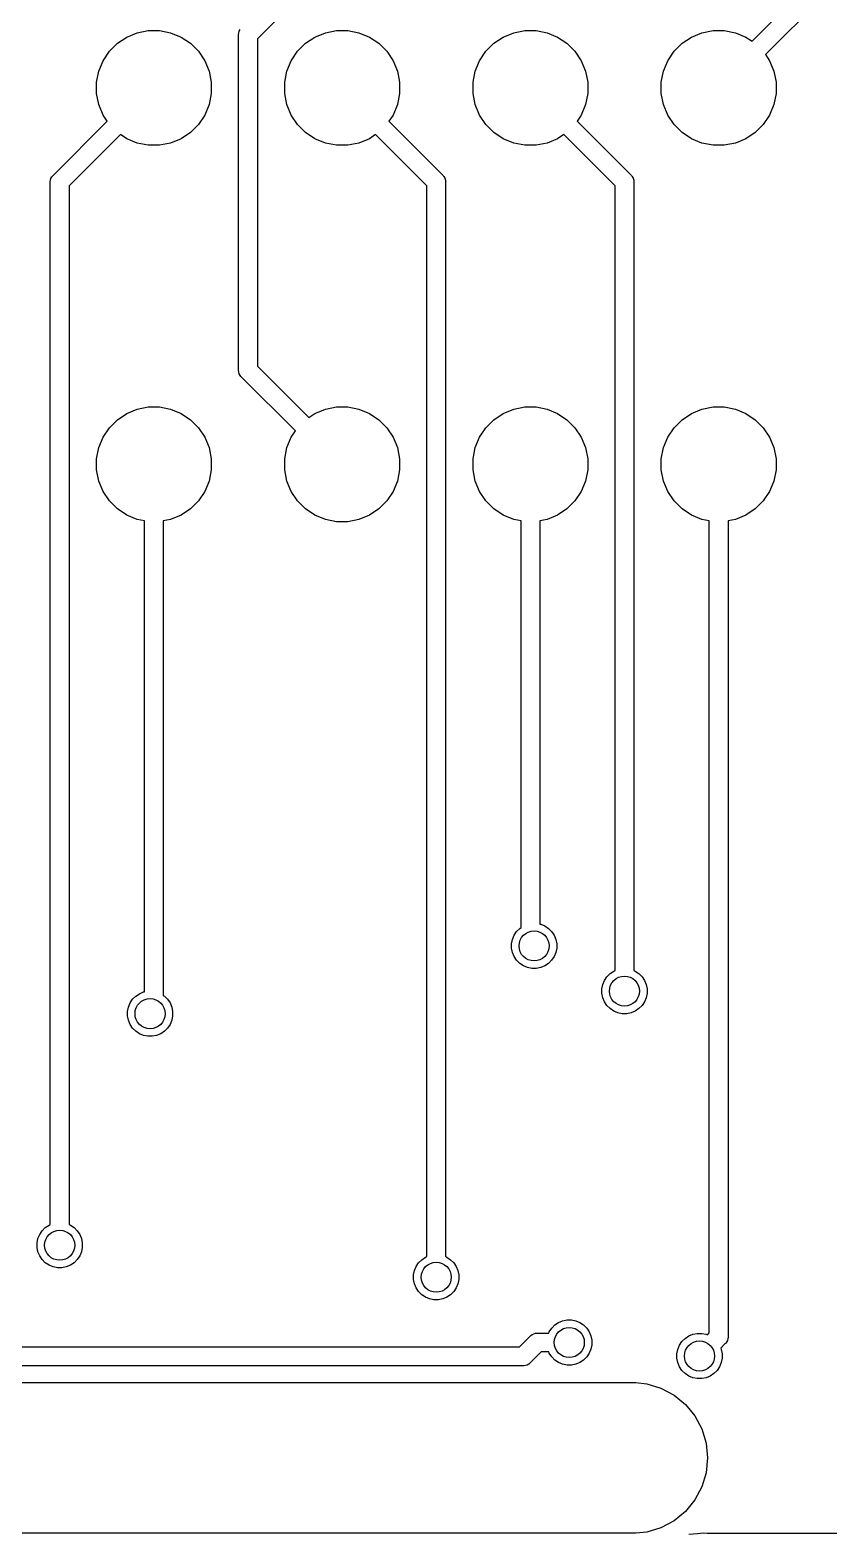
# Model space of a CAD drawing. Extents: x 3.36 to 8.33, y -5.94 to -3.6.
# Drawn here: x 5.142 to 5.56, y -4.792 to -4.005 of the extents above; entities that cross this region are included whole.
import ezdxf

# ---------------------------------------------------------------- set-up
doc = ezdxf.new("R2010")
doc.units = 0
doc.header["$MEASUREMENT"] = 0
doc.layers.add('BLACK', color=7, linetype='CONTINUOUS')

msp = doc.modelspace()

# ---------------------------------------------------------------- linework, layer by layer
at = {"layer": 'BLACK', "linetype": 'CONTINUOUS'}
for p, q in [((5.51947, -4.01116), (5.54968, -3.98094)), ((5.28157, -3.98917), (5.26083, -4.00991)), ((5.55537, -3.98917), (5.52643, -4.01812)), ((5.18761, -4.01227), (5.19253, -4.00899)), ((5.19253, -4.00899), (5.19799, -4.00673)), ((5.19799, -4.00673), (5.20378, -4.00557)), ((5.20378, -4.00557), (5.20969, -4.00557)), ((5.20969, -4.00557), (5.21549, -4.00673)), ((5.21549, -4.00673), (5.22095, -4.00899)), ((5.22095, -4.00899), (5.22586, -4.01227)), ((5.25096, -4.00787), (5.25098, -4.00763)), ((5.25098, -4.00812), (5.25096, -4.00787)), ((5.25098, -4.00763), (5.25106, -4.00691)), ((5.25098, -4.00763), (5.25098, -4.00763)), ((5.25098, -4.18293), (5.25098, -4.00812)), ((5.25106, -4.00691), (5.25134, -4.00598)), ((5.25134, -4.00598), (5.25179, -4.00513)), ((5.26083, -4.00991), (5.26083, -4.18113)), ((5.28604, -4.01227), (5.29095, -4.00899)), ((5.29095, -4.00899), (5.29641, -4.00673)), ((5.29641, -4.00673), (5.30221, -4.00557)), ((5.30221, -4.00557), (5.30812, -4.00557)), ((5.30812, -4.00557), (5.31391, -4.00673)), ((5.31391, -4.00673), (5.31937, -4.00899)), ((5.31937, -4.00899), (5.32429, -4.01227)), ((5.38446, -4.01227), (5.38938, -4.00899)), ((5.38938, -4.00899), (5.39484, -4.00673)), ((5.39484, -4.00673), (5.40063, -4.00557)), ((5.40063, -4.00557), (5.40654, -4.00557)), ((5.40654, -4.00557), (5.41234, -4.00673)), ((5.41234, -4.00673), (5.4178, -4.00899)), ((5.4178, -4.00899), (5.42271, -4.01227)), ((5.48289, -4.01227), (5.4878, -4.00899)), ((5.4878, -4.00899), (5.49326, -4.00673)), ((5.49326, -4.00673), (5.49906, -4.00557)), ((5.49906, -4.00557), (5.50497, -4.00557)), ((5.50497, -4.00557), (5.51076, -4.00673)), ((5.51076, -4.00673), (5.51622, -4.00899)), ((5.51622, -4.00899), (5.51947, -4.01116)), ((5.18015, -4.02136), (5.18343, -4.01645)), ((5.18343, -4.01645), (5.18761, -4.01227)), ((5.22586, -4.01227), (5.23004, -4.01645)), ((5.23004, -4.01645), (5.23332, -4.02136)), ((5.27858, -4.02136), (5.28186, -4.01645)), ((5.28186, -4.01645), (5.28604, -4.01227)), ((5.32429, -4.01227), (5.32846, -4.01645)), ((5.32846, -4.01645), (5.33175, -4.02136)), ((5.377, -4.02136), (5.38028, -4.01645)), ((5.38028, -4.01645), (5.38446, -4.01227)), ((5.42271, -4.01227), (5.42689, -4.01645)), ((5.42689, -4.01645), (5.43017, -4.02136)), ((5.47543, -4.02136), (5.47871, -4.01645)), ((5.47871, -4.01645), (5.48289, -4.01227)), ((5.52643, -4.01812), (5.5286, -4.02136)), ((5.17789, -4.02682), (5.18015, -4.02136)), ((5.23332, -4.02136), (5.23558, -4.02682)), ((5.27631, -4.02682), (5.27858, -4.02136)), ((5.33175, -4.02136), (5.33401, -4.02682)), ((5.37474, -4.02682), (5.377, -4.02136)), ((5.43017, -4.02136), (5.43243, -4.02682)), ((5.47316, -4.02682), (5.47543, -4.02136)), ((5.5286, -4.02136), (5.53086, -4.02682)), ((5.17674, -4.03262), (5.17789, -4.02682)), ((5.17674, -4.03853), (5.17674, -4.03262)), ((5.23558, -4.02682), (5.23674, -4.03262)), ((5.23674, -4.03262), (5.23674, -4.03853)), ((5.27516, -4.03262), (5.27631, -4.02682)), ((5.27516, -4.03853), (5.27516, -4.03262)), ((5.33401, -4.02682), (5.33516, -4.03262)), ((5.33516, -4.03262), (5.33516, -4.03853)), ((5.37359, -4.03262), (5.37474, -4.02682)), ((5.37359, -4.03853), (5.37359, -4.03262)), ((5.43243, -4.02682), (5.43359, -4.03262)), ((5.43359, -4.03262), (5.43359, -4.03853)), ((5.47201, -4.03262), (5.47316, -4.02682)), ((5.47201, -4.03853), (5.47201, -4.03262)), ((5.53086, -4.02682), (5.53201, -4.03262)), ((5.53201, -4.03262), (5.53201, -4.03853)), ((5.17789, -4.04433), (5.17674, -4.03853)), ((5.23674, -4.03853), (5.23558, -4.04433)), ((5.27631, -4.04433), (5.27516, -4.03853)), ((5.33516, -4.03853), (5.33401, -4.04433)), ((5.37474, -4.04433), (5.37359, -4.03853)), ((5.43359, -4.03853), (5.43243, -4.04433)), ((5.47316, -4.04433), (5.47201, -4.03853)), ((5.53201, -4.03853), (5.53086, -4.04433)), ((5.18015, -4.04979), (5.17789, -4.04433)), ((5.18232, -4.05303), (5.18015, -4.04979)), ((5.23332, -4.04979), (5.23004, -4.0547)), ((5.23558, -4.04433), (5.23332, -4.04979)), ((5.27858, -4.04979), (5.27631, -4.04433)), ((5.28186, -4.0547), (5.27858, -4.04979)), ((5.33175, -4.04979), (5.32958, -4.05303)), ((5.33401, -4.04433), (5.33175, -4.04979)), ((5.377, -4.04979), (5.37474, -4.04433)), ((5.38028, -4.0547), (5.377, -4.04979)), ((5.43017, -4.04979), (5.428, -4.05303)), ((5.43243, -4.04433), (5.43017, -4.04979)), ((5.47543, -4.04979), (5.47316, -4.04433)), ((5.47871, -4.0547), (5.47543, -4.04979)), ((5.5286, -4.04979), (5.52531, -4.0547)), ((5.53086, -4.04433), (5.5286, -4.04979)), ((5.15417, -4.08118), (5.18232, -4.05303)), ((5.23004, -4.0547), (5.22586, -4.05888)), ((5.28604, -4.05888), (5.28186, -4.0547)), ((5.32958, -4.05303), (5.35764, -4.08109)), ((5.38446, -4.05888), (5.38028, -4.0547)), ((5.428, -4.05303), (5.45607, -4.08109)), ((5.48289, -4.05888), (5.47871, -4.0547)), ((5.52531, -4.0547), (5.52114, -4.05888)), ((5.18928, -4.05999), (5.1624, -4.08687)), ((5.19253, -4.06216), (5.18928, -4.05999)), ((5.19799, -4.06442), (5.19253, -4.06216)), ((5.20378, -4.06557), (5.19799, -4.06442)), ((5.21549, -4.06442), (5.20969, -4.06557)), ((5.22095, -4.06216), (5.21549, -4.06442)), ((5.22586, -4.05888), (5.22095, -4.06216)), ((5.29095, -4.06216), (5.28604, -4.05888)), ((5.29641, -4.06442), (5.29095, -4.06216)), ((5.30221, -4.06557), (5.29641, -4.06442)), ((5.31391, -4.06442), (5.30812, -4.06557)), ((5.31937, -4.06216), (5.31391, -4.06442)), ((5.32262, -4.05999), (5.31937, -4.06216)), ((5.34941, -4.08678), (5.32262, -4.05999)), ((5.38938, -4.06216), (5.38446, -4.05888)), ((5.39484, -4.06442), (5.38938, -4.06216)), ((5.40063, -4.06557), (5.39484, -4.06442)), ((5.41234, -4.06442), (5.40654, -4.06557)), ((5.4178, -4.06216), (5.41234, -4.06442)), ((5.42104, -4.05999), (5.4178, -4.06216)), ((5.44783, -4.08678), (5.42104, -4.05999)), ((5.4878, -4.06216), (5.48289, -4.05888)), ((5.49326, -4.06442), (5.4878, -4.06216)), ((5.49906, -4.06557), (5.49326, -4.06442)), ((5.51076, -4.06442), (5.50497, -4.06557)), ((5.51622, -4.06216), (5.51076, -4.06442)), ((5.52114, -4.05888), (5.51622, -4.06216)), ((5.20969, -4.06557), (5.20378, -4.06557)), ((5.30812, -4.06557), (5.30221, -4.06557)), ((5.40654, -4.06557), (5.40063, -4.06557)), ((5.50497, -4.06557), (5.49906, -4.06557)), ((5.15398, -4.08133), (5.15417, -4.08118)), ((5.35764, -4.08109), (5.35783, -4.08125)), ((5.35783, -4.08125), (5.35798, -4.08143)), ((5.45607, -4.08109), (5.45625, -4.08125)), ((5.45625, -4.08125), (5.45641, -4.08143)), ((5.15254, -4.08483), (5.15256, -4.08459)), ((5.15256, -4.08507), (5.15254, -4.08483)), ((5.15256, -4.08459), (5.15263, -4.08387)), ((5.15256, -4.08459), (5.15256, -4.08459)), ((5.15256, -4.63), (5.15256, -4.08507)), ((5.15263, -4.08387), (5.15291, -4.08294)), ((5.15291, -4.08294), (5.15337, -4.08208)), ((5.15337, -4.08208), (5.15398, -4.08133)), ((5.1624, -4.08687), (5.1624, -4.63)), ((5.34941, -4.64054), (5.34941, -4.08678)), ((5.35798, -4.08143), (5.35798, -4.08143)), ((5.35798, -4.08143), (5.35822, -4.08172)), ((5.35822, -4.08172), (5.35844, -4.082)), ((5.35844, -4.082), (5.3589, -4.08285)), ((5.3589, -4.08285), (5.35918, -4.08378)), ((5.35918, -4.08378), (5.35925, -4.0845)), ((5.35925, -4.0845), (5.35925, -4.0845)), ((5.35925, -4.0845), (5.35928, -4.08474)), ((5.35928, -4.08474), (5.35925, -4.08499)), ((5.35925, -4.08499), (5.35925, -4.64673)), ((5.44783, -4.49093), (5.44783, -4.08678)), ((5.45641, -4.08143), (5.45641, -4.08143)), ((5.45641, -4.08143), (5.45664, -4.08172)), ((5.45664, -4.08172), (5.45687, -4.082)), ((5.45687, -4.082), (5.45732, -4.08285)), ((5.45732, -4.08285), (5.45761, -4.08378)), ((5.45761, -4.08378), (5.45768, -4.0845)), ((5.45768, -4.0845), (5.45768, -4.0845)), ((5.45768, -4.0845), (5.4577, -4.08474)), ((5.4577, -4.08474), (5.45768, -4.08499)), ((5.45768, -4.08499), (5.45768, -4.49713)), ((5.25096, -4.18317), (5.25098, -4.18293)), ((5.25106, -4.18413), (5.25096, -4.18317)), ((5.26083, -4.18113), (5.2877, -4.20801)), ((5.25134, -4.18506), (5.25106, -4.18413)), ((5.25179, -4.18592), (5.25134, -4.18506)), ((5.25225, -4.18648), (5.25179, -4.18592)), ((5.25241, -4.18667), (5.25225, -4.18648)), ((5.2526, -4.18682), (5.25241, -4.18667)), ((5.28074, -4.21497), (5.2526, -4.18682)), ((5.18761, -4.20912), (5.19253, -4.20584)), ((5.19253, -4.20584), (5.19799, -4.20358)), ((5.19799, -4.20358), (5.20378, -4.20243)), ((5.20378, -4.20243), (5.20969, -4.20243)), ((5.20969, -4.20243), (5.21549, -4.20358)), ((5.21549, -4.20358), (5.22095, -4.20584)), ((5.22095, -4.20584), (5.22586, -4.20912)), ((5.2877, -4.20801), (5.29095, -4.20584)), ((5.29095, -4.20584), (5.29641, -4.20358)), ((5.29641, -4.20358), (5.30221, -4.20243)), ((5.30221, -4.20243), (5.30812, -4.20243)), ((5.30812, -4.20243), (5.31391, -4.20358)), ((5.31391, -4.20358), (5.31937, -4.20584)), ((5.31937, -4.20584), (5.32429, -4.20912)), ((5.38446, -4.20912), (5.38938, -4.20584)), ((5.38938, -4.20584), (5.39484, -4.20358)), ((5.39484, -4.20358), (5.40063, -4.20243)), ((5.40063, -4.20243), (5.40654, -4.20243)), ((5.40654, -4.20243), (5.41234, -4.20358)), ((5.41234, -4.20358), (5.4178, -4.20584)), ((5.4178, -4.20584), (5.42271, -4.20912)), ((5.48289, -4.20912), (5.4878, -4.20584)), ((5.4878, -4.20584), (5.49326, -4.20358)), ((5.49326, -4.20358), (5.49906, -4.20243)), ((5.49906, -4.20243), (5.50497, -4.20243)), ((5.50497, -4.20243), (5.51076, -4.20358)), ((5.51076, -4.20358), (5.51622, -4.20584)), ((5.51622, -4.20584), (5.52114, -4.20912)), ((5.18015, -4.21821), (5.18343, -4.2133)), ((5.18343, -4.2133), (5.18761, -4.20912)), ((5.22586, -4.20912), (5.23004, -4.2133)), ((5.23004, -4.2133), (5.23332, -4.21821)), ((5.32429, -4.20912), (5.32846, -4.2133)), ((5.32846, -4.2133), (5.33175, -4.21821)), ((5.377, -4.21821), (5.38028, -4.2133)), ((5.38028, -4.2133), (5.38446, -4.20912)), ((5.42271, -4.20912), (5.42689, -4.2133)), ((5.42689, -4.2133), (5.43017, -4.21821)), ((5.47543, -4.21821), (5.47871, -4.2133)), ((5.47871, -4.2133), (5.48289, -4.20912)), ((5.52114, -4.20912), (5.52531, -4.2133)), ((5.52531, -4.2133), (5.5286, -4.21821)), ((5.17789, -4.22367), (5.18015, -4.21821)), ((5.23332, -4.21821), (5.23558, -4.22367)), ((5.27631, -4.22367), (5.27858, -4.21821)), ((5.27858, -4.21821), (5.28074, -4.21497)), ((5.33175, -4.21821), (5.33401, -4.22367)), ((5.37474, -4.22367), (5.377, -4.21821)), ((5.43017, -4.21821), (5.43243, -4.22367)), ((5.47316, -4.22367), (5.47543, -4.21821)), ((5.5286, -4.21821), (5.53086, -4.22367)), ((5.17674, -4.22947), (5.17789, -4.22367)), ((5.17674, -4.23538), (5.17674, -4.22947)), ((5.23558, -4.22367), (5.23674, -4.22947)), ((5.23674, -4.22947), (5.23674, -4.23538)), ((5.27516, -4.22947), (5.27631, -4.22367)), ((5.27516, -4.23538), (5.27516, -4.22947)), ((5.33401, -4.22367), (5.33516, -4.22947)), ((5.33516, -4.22947), (5.33516, -4.23538)), ((5.37359, -4.22947), (5.37474, -4.22367)), ((5.37359, -4.23538), (5.37359, -4.22947)), ((5.43243, -4.22367), (5.43359, -4.22947)), ((5.43359, -4.22947), (5.43359, -4.23538)), ((5.47201, -4.22947), (5.47316, -4.22367)), ((5.47201, -4.23538), (5.47201, -4.22947)), ((5.53086, -4.22367), (5.53201, -4.22947)), ((5.53201, -4.22947), (5.53201, -4.23538)), ((5.17789, -4.24118), (5.17674, -4.23538)), ((5.23674, -4.23538), (5.23558, -4.24118)), ((5.27631, -4.24118), (5.27516, -4.23538)), ((5.33516, -4.23538), (5.33401, -4.24118)), ((5.37474, -4.24118), (5.37359, -4.23538)), ((5.43359, -4.23538), (5.43243, -4.24118)), ((5.47316, -4.24118), (5.47201, -4.23538)), ((5.53201, -4.23538), (5.53086, -4.24118)), ((5.18015, -4.24664), (5.17789, -4.24118)), ((5.23558, -4.24118), (5.23332, -4.24664)), ((5.27858, -4.24664), (5.27631, -4.24118)), ((5.33401, -4.24118), (5.33175, -4.24664)), ((5.377, -4.24664), (5.37474, -4.24118)), ((5.43243, -4.24118), (5.43017, -4.24664)), ((5.47543, -4.24664), (5.47316, -4.24118)), ((5.53086, -4.24118), (5.5286, -4.24664)), ((5.18343, -4.25155), (5.18015, -4.24664)), ((5.18761, -4.25573), (5.18343, -4.25155)), ((5.23004, -4.25155), (5.22586, -4.25573)), ((5.23332, -4.24664), (5.23004, -4.25155)), ((5.28186, -4.25155), (5.27858, -4.24664)), ((5.28604, -4.25573), (5.28186, -4.25155)), ((5.32846, -4.25155), (5.32429, -4.25573)), ((5.33175, -4.24664), (5.32846, -4.25155)), ((5.38028, -4.25155), (5.377, -4.24664)), ((5.38446, -4.25573), (5.38028, -4.25155)), ((5.42689, -4.25155), (5.42271, -4.25573)), ((5.43017, -4.24664), (5.42689, -4.25155)), ((5.47871, -4.25155), (5.47543, -4.24664)), ((5.48289, -4.25573), (5.47871, -4.25155)), ((5.52531, -4.25155), (5.52114, -4.25573)), ((5.5286, -4.24664), (5.52531, -4.25155)), ((5.19253, -4.25901), (5.18761, -4.25573)), ((5.19799, -4.26127), (5.19253, -4.25901)), ((5.20181, -4.26203), (5.19799, -4.26127)), ((5.20181, -4.50822), (5.20181, -4.26203)), ((5.21549, -4.26127), (5.21166, -4.26203)), ((5.21166, -4.26203), (5.21166, -4.51011)), ((5.22095, -4.25901), (5.21549, -4.26127)), ((5.22586, -4.25573), (5.22095, -4.25901)), ((5.29095, -4.25901), (5.28604, -4.25573)), ((5.29641, -4.26127), (5.29095, -4.25901)), ((5.30221, -4.26243), (5.29641, -4.26127)), ((5.31391, -4.26127), (5.30812, -4.26243)), ((5.31937, -4.25901), (5.31391, -4.26127)), ((5.32429, -4.25573), (5.31937, -4.25901)), ((5.38938, -4.25901), (5.38446, -4.25573)), ((5.39484, -4.26127), (5.38938, -4.25901)), ((5.39867, -4.26203), (5.39484, -4.26127)), ((5.39867, -4.47462), (5.39867, -4.26203)), ((5.41234, -4.26127), (5.40851, -4.26203)), ((5.40851, -4.26203), (5.40851, -4.47281)), ((5.4178, -4.25901), (5.41234, -4.26127)), ((5.42271, -4.25573), (5.4178, -4.25901)), ((5.4878, -4.25901), (5.48289, -4.25573)), ((5.49326, -4.26127), (5.4878, -4.25901)), ((5.49709, -4.26203), (5.49326, -4.26127)), ((5.49709, -4.68663), (5.49709, -4.26203)), ((5.51076, -4.26127), (5.50693, -4.26203)), ((5.50693, -4.26203), (5.50693, -4.68843)), ((5.51622, -4.25901), (5.51076, -4.26127)), ((5.52114, -4.25573), (5.51622, -4.25901)), ((5.30812, -4.26243), (5.30221, -4.26243)), ((5.40851, -4.47281), (5.40896, -4.47289)), ((5.40896, -4.47289), (5.41111, -4.47379)), ((5.41111, -4.47379), (5.41304, -4.47508)), ((5.3937, -4.48309), (5.39415, -4.48081)), ((5.39415, -4.48081), (5.39504, -4.47866)), ((5.39504, -4.47866), (5.39634, -4.47672)), ((5.39634, -4.47672), (5.39798, -4.47508)), ((5.39798, -4.47508), (5.39867, -4.47462)), ((5.41304, -4.47508), (5.41469, -4.47672)), ((5.41469, -4.47672), (5.41598, -4.47866)), ((5.41598, -4.47866), (5.41687, -4.48081)), ((5.41687, -4.48081), (5.41732, -4.48309)), ((5.3937, -4.48542), (5.3937, -4.48309)), ((5.39415, -4.4877), (5.3937, -4.48542)), ((5.39504, -4.48985), (5.39415, -4.4877)), ((5.39634, -4.49178), (5.39504, -4.48985)), ((5.41598, -4.48985), (5.41469, -4.49178)), ((5.41687, -4.4877), (5.41598, -4.48985)), ((5.41732, -4.48542), (5.41687, -4.4877)), ((5.41732, -4.48309), (5.41732, -4.48542)), ((5.39798, -4.49343), (5.39634, -4.49178)), ((5.39992, -4.49472), (5.39798, -4.49343)), ((5.40207, -4.49561), (5.39992, -4.49472)), ((5.40435, -4.49606), (5.40207, -4.49561)), ((5.40668, -4.49606), (5.40435, -4.49606)), ((5.40896, -4.49561), (5.40668, -4.49606)), ((5.41111, -4.49472), (5.40896, -4.49561)), ((5.41304, -4.49343), (5.41111, -4.49472)), ((5.41469, -4.49178), (5.41304, -4.49343)), ((5.44523, -4.4987), (5.44716, -4.49741)), ((5.44716, -4.49741), (5.44783, -4.49713)), ((5.44783, -4.49713), (5.44783, -4.49093)), ((5.44783, -4.49093), (5.44783, -4.49093)), ((5.45768, -4.49713), (5.45835, -4.49741)), ((5.45835, -4.49741), (5.46028, -4.4987)), ((5.44094, -4.50671), (5.4414, -4.50443)), ((5.4414, -4.50443), (5.44229, -4.50228)), ((5.44229, -4.50228), (5.44358, -4.50034)), ((5.44358, -4.50034), (5.44523, -4.4987)), ((5.46028, -4.4987), (5.46193, -4.50034)), ((5.46193, -4.50034), (5.46322, -4.50228)), ((5.46322, -4.50228), (5.46411, -4.50443)), ((5.46411, -4.50443), (5.46457, -4.50671)), ((5.19426, -4.51409), (5.19555, -4.51216)), ((5.19555, -4.51216), (5.1972, -4.51051)), ((5.1972, -4.51051), (5.19913, -4.50922)), ((5.19913, -4.50922), (5.20128, -4.50833)), ((5.20128, -4.50833), (5.20181, -4.50822)), ((5.21166, -4.51011), (5.21225, -4.51051)), ((5.21225, -4.51051), (5.2139, -4.51216)), ((5.2139, -4.51216), (5.21519, -4.51409)), ((5.44094, -4.50904), (5.44094, -4.50671)), ((5.4414, -4.51132), (5.44094, -4.50904)), ((5.44229, -4.51347), (5.4414, -4.51132)), ((5.44358, -4.5154), (5.44229, -4.51347)), ((5.46322, -4.51347), (5.46193, -4.5154)), ((5.46411, -4.51132), (5.46322, -4.51347)), ((5.46457, -4.50904), (5.46411, -4.51132)), ((5.46457, -4.50671), (5.46457, -4.50904)), ((5.19291, -4.51852), (5.19337, -4.51624)), ((5.19291, -4.52085), (5.19291, -4.51852)), ((5.19337, -4.52313), (5.19291, -4.52085)), ((5.19337, -4.51624), (5.19426, -4.51409)), ((5.21519, -4.51409), (5.21608, -4.51624)), ((5.21608, -4.51624), (5.21654, -4.51852)), ((5.21654, -4.52085), (5.21608, -4.52313)), ((5.21654, -4.51852), (5.21654, -4.52085)), ((5.44523, -4.51705), (5.44358, -4.5154)), ((5.44716, -4.51834), (5.44523, -4.51705)), ((5.44931, -4.51923), (5.44716, -4.51834)), ((5.45159, -4.51969), (5.44931, -4.51923)), ((5.45392, -4.51969), (5.45159, -4.51969)), ((5.4562, -4.51923), (5.45392, -4.51969)), ((5.45835, -4.51834), (5.4562, -4.51923)), ((5.46028, -4.51705), (5.45835, -4.51834)), ((5.46193, -4.5154), (5.46028, -4.51705)), ((5.19426, -4.52528), (5.19337, -4.52313)), ((5.19555, -4.52721), (5.19426, -4.52528)), ((5.1972, -4.52886), (5.19555, -4.52721)), ((5.19913, -4.53015), (5.1972, -4.52886)), ((5.21225, -4.52886), (5.21032, -4.53015)), ((5.2139, -4.52721), (5.21225, -4.52886)), ((5.21519, -4.52528), (5.2139, -4.52721)), ((5.21608, -4.52313), (5.21519, -4.52528)), ((5.20128, -4.53104), (5.19913, -4.53015)), ((5.20356, -4.5315), (5.20128, -4.53104)), ((5.20589, -4.5315), (5.20356, -4.5315)), ((5.20817, -4.53104), (5.20589, -4.5315)), ((5.21032, -4.53015), (5.20817, -4.53104)), ((5.14831, -4.63322), (5.14995, -4.63157)), ((5.14995, -4.63157), (5.15189, -4.63028)), ((5.15189, -4.63028), (5.15256, -4.63)), ((5.1624, -4.63), (5.16307, -4.63028)), ((5.16307, -4.63028), (5.16501, -4.63157)), ((5.16501, -4.63157), (5.16665, -4.63322)), ((5.14567, -4.63958), (5.14612, -4.6373)), ((5.14567, -4.64191), (5.14567, -4.63958)), ((5.14612, -4.6373), (5.14701, -4.63515)), ((5.14701, -4.63515), (5.14831, -4.63322)), ((5.16665, -4.63322), (5.16795, -4.63515)), ((5.16795, -4.63515), (5.16884, -4.6373)), ((5.16884, -4.6373), (5.16929, -4.63958)), ((5.16929, -4.63958), (5.16929, -4.64191)), ((5.14612, -4.64419), (5.14567, -4.64191)), ((5.14701, -4.64634), (5.14612, -4.64419)), ((5.14831, -4.64828), (5.14701, -4.64634)), ((5.16795, -4.64634), (5.16665, -4.64828)), ((5.16884, -4.64419), (5.16795, -4.64634)), ((5.16929, -4.64191), (5.16884, -4.64419)), ((5.3468, -4.64831), (5.34874, -4.64701)), ((5.34874, -4.64701), (5.34941, -4.64673)), ((5.34941, -4.64673), (5.34941, -4.64054)), ((5.34941, -4.64054), (5.34941, -4.64054)), ((5.35925, -4.64673), (5.35993, -4.64701)), ((5.35993, -4.64701), (5.36186, -4.64831)), ((5.14995, -4.64992), (5.14831, -4.64828)), ((5.15189, -4.65121), (5.14995, -4.64992)), ((5.15404, -4.6521), (5.15189, -4.65121)), ((5.15632, -4.65256), (5.15404, -4.6521)), ((5.15864, -4.65256), (5.15632, -4.65256)), ((5.16093, -4.6521), (5.15864, -4.65256)), ((5.16307, -4.65121), (5.16093, -4.6521)), ((5.16501, -4.64992), (5.16307, -4.65121)), ((5.16665, -4.64828), (5.16501, -4.64992)), ((5.34252, -4.65632), (5.34297, -4.65404)), ((5.34297, -4.65404), (5.34386, -4.65189)), ((5.34386, -4.65189), (5.34516, -4.64995)), ((5.34516, -4.64995), (5.3468, -4.64831)), ((5.36186, -4.64831), (5.3635, -4.64995)), ((5.3635, -4.64995), (5.3648, -4.65189)), ((5.3648, -4.65189), (5.36569, -4.65404)), ((5.36569, -4.65404), (5.36614, -4.65632)), ((5.34252, -4.65864), (5.34252, -4.65632)), ((5.34297, -4.66093), (5.34252, -4.65864)), ((5.34386, -4.66307), (5.34297, -4.66093)), ((5.34516, -4.66501), (5.34386, -4.66307)), ((5.3648, -4.66307), (5.3635, -4.66501)), ((5.36569, -4.66093), (5.3648, -4.66307)), ((5.36614, -4.65864), (5.36569, -4.66093)), ((5.36614, -4.65632), (5.36614, -4.65864)), ((5.3468, -4.66665), (5.34516, -4.66501)), ((5.34874, -4.66795), (5.3468, -4.66665)), ((5.35089, -4.66884), (5.34874, -4.66795)), ((5.35317, -4.66929), (5.35089, -4.66884)), ((5.35549, -4.66929), (5.35317, -4.66929)), ((5.35778, -4.66884), (5.35549, -4.66929)), ((5.35993, -4.66795), (5.35778, -4.66884)), ((5.36186, -4.66665), (5.35993, -4.66795)), ((5.3635, -4.66501), (5.36186, -4.66665)), ((5.40623, -4.68677), (5.40695, -4.68669)), ((5.40695, -4.68669), (5.4072, -4.68667)), ((5.40695, -4.68669), (5.40695, -4.68669)), ((5.4072, -4.68667), (5.40744, -4.68669)), ((5.40744, -4.68669), (5.41315, -4.68669)), ((5.41315, -4.68669), (5.41343, -4.68602)), ((5.41343, -4.68602), (5.41472, -4.68409)), ((5.41472, -4.68409), (5.41637, -4.68244)), ((5.41637, -4.68244), (5.4183, -4.68115)), ((5.4183, -4.68115), (5.42045, -4.68026)), ((5.42045, -4.68026), (5.42274, -4.6798)), ((5.42274, -4.6798), (5.42506, -4.6798)), ((5.42506, -4.6798), (5.42734, -4.68026)), ((5.42734, -4.68026), (5.42949, -4.68115)), ((5.42949, -4.68115), (5.43143, -4.68244)), ((5.43143, -4.68244), (5.43307, -4.68409)), ((5.43307, -4.68409), (5.43437, -4.68602)), ((5.43437, -4.68602), (5.43526, -4.68817)), ((5.49611, -4.68761), (5.49709, -4.68663)), ((4.95676, -4.6939), (5.39795, -4.6939)), ((5.39795, -4.6939), (5.40354, -4.68831)), ((5.40354, -4.68831), (5.4037, -4.68812)), ((5.4037, -4.68812), (5.40389, -4.68796)), ((5.40389, -4.68796), (5.40445, -4.6875)), ((5.40389, -4.68796), (5.40389, -4.68796)), ((5.40445, -4.6875), (5.4053, -4.68705)), ((5.40445, -4.6875), (5.40445, -4.6875)), ((5.40445, -4.6875), (5.40445, -4.6875)), ((5.4053, -4.68705), (5.40623, -4.68677)), ((5.43526, -4.68817), (5.43571, -4.69045)), ((5.43571, -4.69278), (5.43526, -4.69506)), ((5.43571, -4.69045), (5.43571, -4.69278)), ((5.48064, -4.69524), (5.48153, -4.69309)), ((5.48153, -4.69309), (5.48282, -4.69116)), ((5.48282, -4.69116), (5.48446, -4.68951)), ((5.48446, -4.68951), (5.4864, -4.68822)), ((5.4864, -4.68822), (5.48855, -4.68733)), ((5.48855, -4.68733), (5.49083, -4.68688)), ((5.49083, -4.68688), (5.49316, -4.68688)), ((5.49316, -4.68688), (5.49544, -4.68733)), ((5.49544, -4.68733), (5.49611, -4.68761)), ((5.50532, -4.69232), (5.50307, -4.69457)), ((5.50307, -4.69457), (5.50335, -4.69524)), ((5.50551, -4.69217), (5.50532, -4.69232)), ((5.5057, -4.69193), (5.50551, -4.69217)), ((5.50612, -4.69142), (5.5057, -4.69193)), ((5.50658, -4.69056), (5.50612, -4.69142)), ((5.50661, -4.69045), (5.50658, -4.69056)), ((5.50686, -4.68963), (5.50661, -4.69045)), ((5.50693, -4.68891), (5.50686, -4.68963)), ((5.50693, -4.68843), (5.50696, -4.68867)), ((5.50696, -4.68867), (5.50693, -4.68891)), ((5.50693, -4.68891), (5.50693, -4.68891)), ((5.40349, -4.70232), (5.40274, -4.70293)), ((5.40364, -4.70213), (5.40349, -4.70232)), ((5.40923, -4.69654), (5.40364, -4.70213)), ((5.41315, -4.69654), (5.40923, -4.69654)), ((5.41343, -4.69721), (5.41315, -4.69654)), ((5.41472, -4.69914), (5.41343, -4.69721)), ((5.41637, -4.70079), (5.41472, -4.69914)), ((5.4183, -4.70208), (5.41637, -4.70079)), ((5.42045, -4.70297), (5.4183, -4.70208)), ((5.42949, -4.70208), (5.42734, -4.70297)), ((5.43143, -4.70079), (5.42949, -4.70208)), ((5.43307, -4.69914), (5.43143, -4.70079)), ((5.43437, -4.69721), (5.43307, -4.69914)), ((5.43526, -4.69506), (5.43437, -4.69721)), ((5.48018, -4.69752), (5.48064, -4.69524)), ((5.48018, -4.69985), (5.48018, -4.69752)), ((5.48064, -4.70213), (5.48018, -4.69985)), ((5.48153, -4.70428), (5.48064, -4.70213)), ((5.50335, -4.70213), (5.50246, -4.70428)), ((5.50335, -4.69524), (5.5038, -4.69752)), ((5.5038, -4.69985), (5.50335, -4.70213)), ((5.5038, -4.69752), (5.5038, -4.69985)), ((5.39975, -4.70374), (4.95497, -4.70374)), ((5.39999, -4.70376), (5.39975, -4.70374)), ((5.40023, -4.70374), (5.39999, -4.70376)), ((5.40096, -4.70367), (5.40023, -4.70374)), ((5.40023, -4.70374), (5.40023, -4.70374)), ((5.40188, -4.70339), (5.40096, -4.70367)), ((5.40274, -4.70293), (5.40188, -4.70339)), ((5.42274, -4.70343), (5.42045, -4.70297)), ((5.42506, -4.70343), (5.42274, -4.70343)), ((5.42734, -4.70297), (5.42506, -4.70343)), ((5.48282, -4.70622), (5.48153, -4.70428)), ((5.48446, -4.70786), (5.48282, -4.70622)), ((5.4864, -4.70915), (5.48446, -4.70786)), ((5.48855, -4.71004), (5.4864, -4.70915)), ((5.49083, -4.7105), (5.48855, -4.71004)), ((5.49544, -4.71004), (5.49316, -4.7105)), ((5.49759, -4.70915), (5.49544, -4.71004)), ((5.49952, -4.70786), (5.49759, -4.70915)), ((5.50117, -4.70622), (5.49952, -4.70786)), ((5.50246, -4.70428), (5.50117, -4.70622)), ((4.93757, -4.7126), (5.45863, -4.7126)), ((5.45863, -4.7126), (5.46441, -4.71317)), ((5.46441, -4.71317), (5.47183, -4.71542)), ((5.47183, -4.71542), (5.47867, -4.71908)), ((5.49316, -4.7105), (5.49083, -4.7105)), ((5.47867, -4.71908), (5.48467, -4.72399)), ((5.48467, -4.72399), (5.48959, -4.72999)), ((5.48959, -4.72999), (5.49324, -4.73683)), ((5.49324, -4.73683), (5.49549, -4.74425)), ((5.49549, -4.74425), (5.49625, -4.75197)), ((5.49625, -4.75197), (5.49549, -4.75969)), ((5.49549, -4.75969), (5.49324, -4.76711)), ((5.49324, -4.76711), (5.48959, -4.77395)), ((5.48467, -4.77994), (5.47867, -4.78486)), ((5.48959, -4.77395), (5.48467, -4.77994)), ((5.47183, -4.78852), (5.46441, -4.79077)), ((5.47867, -4.78486), (5.47183, -4.78852)), ((5.45863, -4.79134), (4.92319, -4.79134)), ((5.46441, -4.79077), (5.45863, -4.79134)), ((5.48638, -4.79191), (5.49087, -4.79147)), ((5.49087, -4.79147), (5.49409, -4.79115)), ((5.49409, -4.79115), (5.49603, -4.79134)), ((5.49603, -4.79134), (5.57228, -4.79134))]:
    msp.add_line(p, q, dxfattribs=at)
at = {"layer": 'BLACK'}
for centre in [(5.40551, -4.48425), (5.45276, -4.50787), (5.20472, -4.51969), (5.15748, -4.64075), (5.35433, -4.65748), (5.4239, -4.69162), (5.49199, -4.69869)]:
    msp.add_circle(centre, 0.00787, dxfattribs=at)

doc.saveas('drawing.dxf')
